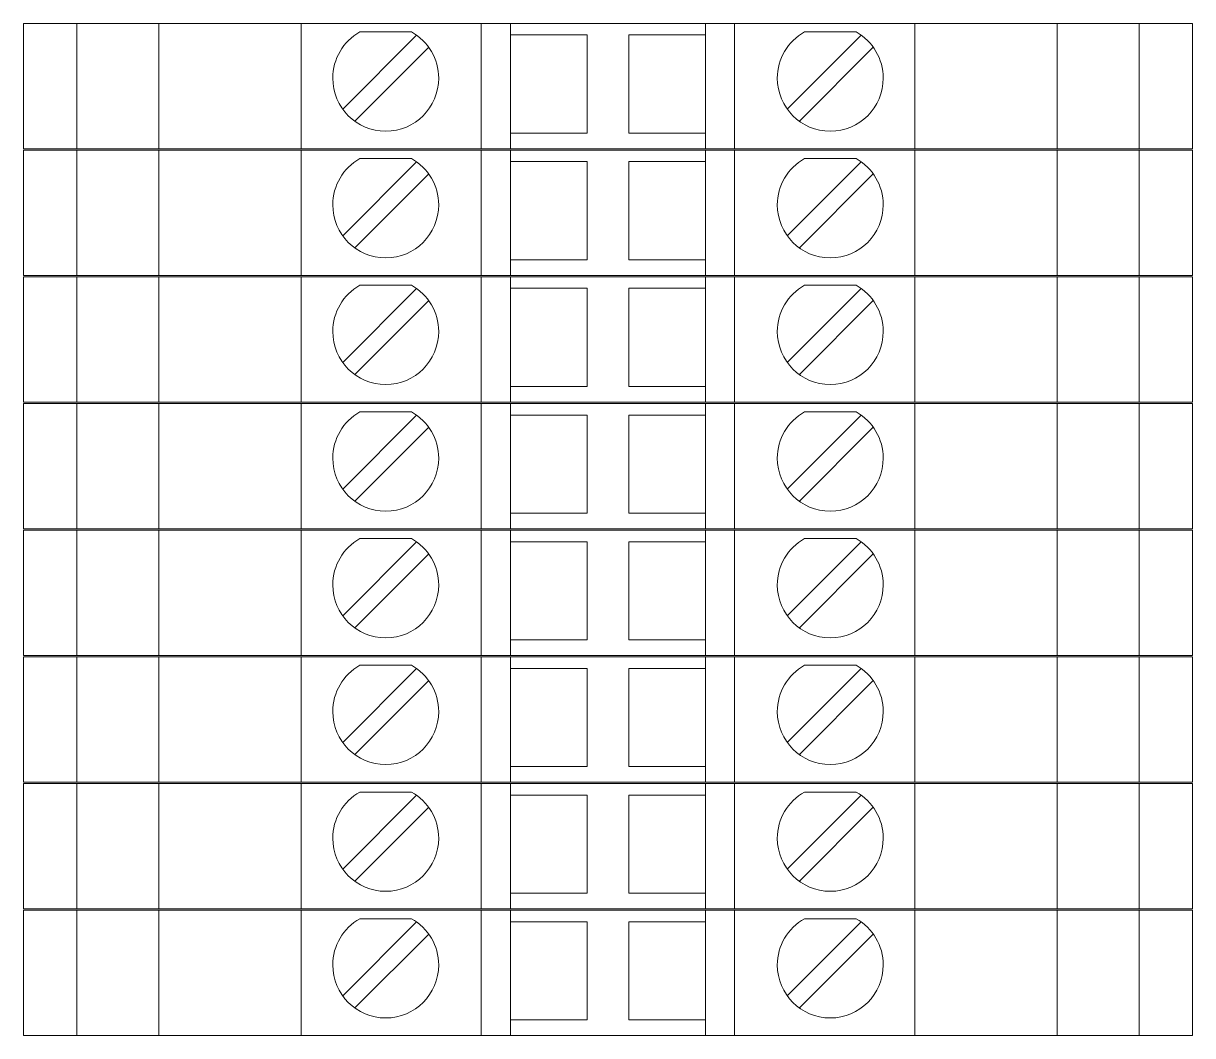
# Model space of a CAD drawing. Header units: millimetres. Extents: x 4962 to 7449, y 754 to 2938.
# Drawn here: x 5322.79 to 5370.79, y 1651.69 to 1693.24 of the extents above; entities that cross this region are included whole.
import ezdxf

# ---------------------------------------------------------------- set-up
doc = ezdxf.new("R2010")
doc.units = ezdxf.units.MM
doc.layers.add('000-PI-ORMAR', color=2, linetype='Continuous')

msp = doc.modelspace()

# ---------------------------------------------------------------- linework, layer by layer
at = {"layer": '000-PI-ORMAR', "color": 0, "linetype": 'ByBlock', "lineweight": 0}
for p, q in [((5322.792, 1693.243), (5322.792, 1693.243)), ((5324.992, 1693.243), (5322.792, 1693.243)), ((5322.792, 1693.243), (5322.792, 1688.093)), ((5324.992, 1693.243), (5324.992, 1693.243)), ((5324.992, 1693.243), (5326.584, 1693.243)), ((5324.992, 1693.243), (5324.992, 1688.093)), ((5326.584, 1693.243), (5328.726, 1693.243)), ((5327.042, 1693.243), (5327.042, 1693.243)), ((5328.353, 1693.243), (5328.353, 1688.093)), ((5329.11, 1693.243), (5328.726, 1693.243)), ((5331.618, 1693.243), (5329.11, 1693.243)), ((5329.292, 1693.243), (5329.292, 1693.243)), ((5330.792, 1693.243), (5330.792, 1693.243)), ((5331.618, 1693.243), (5334.192, 1693.243)), ((5331.942, 1693.243), (5331.942, 1693.243)), ((5334.192, 1693.243), (5341.592, 1693.243)), ((5334.192, 1693.243), (5334.192, 1688.093)), ((5336.992, 1693.243), (5336.992, 1693.243)), ((5341.592, 1693.243), (5342.792, 1693.243)), ((5341.592, 1693.243), (5341.592, 1688.093)), ((5342.792, 1693.243), (5342.792, 1693.243)), ((5342.792, 1693.243), (5350.792, 1693.243)), ((5342.792, 1693.243), (5342.792, 1688.093)), ((5350.792, 1693.243), (5350.792, 1693.243)), ((5350.792, 1693.243), (5351.992, 1693.243)), ((5350.792, 1693.243), (5350.792, 1688.093)), ((5351.992, 1693.243), (5359.392, 1693.243)), ((5351.992, 1693.243), (5351.992, 1688.093)), ((5359.392, 1693.243), (5361.966, 1693.243)), ((5359.392, 1693.243), (5359.392, 1688.093)), ((5364.474, 1693.243), (5361.966, 1693.243)), ((5362.792, 1693.243), (5362.792, 1693.243)), ((5363.092, 1693.243), (5363.092, 1693.243)), ((5363.992, 1693.243), (5363.992, 1693.243)), ((5364.858, 1693.243), (5364.474, 1693.243)), ((5364.858, 1693.243), (5367, 1693.243)), ((5365.231, 1693.243), (5365.231, 1688.093)), ((5366.542, 1693.243), (5366.542, 1693.243)), ((5367, 1693.243), (5368.592, 1693.243)), ((5368.592, 1693.243), (5368.592, 1693.243)), ((5368.592, 1693.243), (5369.792, 1693.243)), ((5368.592, 1693.243), (5368.592, 1688.093)), ((5369.292, 1693.243), (5369.292, 1693.243)), ((5369.792, 1693.243), (5369.792, 1693.243)), ((5369.792, 1693.243), (5370.109, 1693.243)), ((5370.792, 1693.243), (5370.109, 1693.243)), ((5370.792, 1693.243), (5370.792, 1693.243)), ((5370.792, 1693.243), (5370.792, 1688.093)), ((5338.937, 1692.759), (5335.902, 1689.723)), ((5336.608, 1692.893), (5336.608, 1692.893)), ((5338.726, 1692.893), (5336.608, 1692.893)), ((5338.726, 1692.893), (5338.726, 1692.893)), ((5338.937, 1692.759), (5338.937, 1692.759)), ((5342.792, 1692.768), (5345.942, 1692.768)), ((5342.792, 1692.768), (5342.792, 1692.768)), ((5345.942, 1692.768), (5345.942, 1688.743)), ((5345.942, 1692.768), (5345.942, 1692.768)), ((5347.642, 1688.743), (5347.642, 1692.768)), ((5347.642, 1692.768), (5350.792, 1692.768)), ((5347.642, 1692.768), (5347.642, 1692.768)), ((5350.792, 1692.768), (5350.792, 1692.768)), ((5357.187, 1692.759), (5354.152, 1689.723)), ((5354.858, 1692.893), (5354.858, 1692.893)), ((5356.976, 1692.893), (5354.858, 1692.893)), ((5356.976, 1692.893), (5356.976, 1692.893)), ((5357.187, 1692.759), (5357.187, 1692.759)), ((5336.397, 1689.228), (5339.432, 1692.264)), ((5339.432, 1692.264), (5339.432, 1692.264)), ((5341.592, 1692.293), (5341.592, 1689.693)), ((5341.592, 1692.293), (5341.592, 1692.293)), ((5351.992, 1692.293), (5351.992, 1689.693)), ((5351.992, 1692.293), (5351.992, 1692.293)), ((5354.647, 1689.228), (5357.682, 1692.264)), ((5357.682, 1692.264), (5357.682, 1692.264)), ((5335.902, 1689.723), (5335.902, 1689.723)), ((5341.592, 1689.693), (5341.592, 1689.693)), ((5351.992, 1689.693), (5351.992, 1689.693)), ((5354.152, 1689.723), (5354.152, 1689.723)), ((5336.397, 1689.228), (5336.397, 1689.228)), ((5354.647, 1689.228), (5354.647, 1689.228)), ((5345.942, 1688.743), (5342.792, 1688.743)), ((5342.792, 1688.743), (5342.792, 1688.743)), ((5345.942, 1688.743), (5345.942, 1688.743)), ((5350.792, 1688.743), (5347.642, 1688.743)), ((5347.642, 1688.743), (5347.642, 1688.743)), ((5350.792, 1688.743), (5350.792, 1688.743)), ((5324.992, 1688.093), (5322.792, 1688.093)), ((5322.792, 1688.093), (5322.792, 1688.093)), ((5322.792, 1688.043), (5322.792, 1688.043)), ((5324.992, 1688.043), (5322.792, 1688.043)), ((5322.792, 1688.043), (5322.792, 1682.893)), ((5324.992, 1688.093), (5326.584, 1688.093)), ((5324.992, 1688.093), (5324.992, 1688.093)), ((5324.992, 1688.043), (5324.992, 1688.043)), ((5324.992, 1688.043), (5326.584, 1688.043)), ((5324.992, 1688.043), (5324.992, 1682.893)), ((5326.584, 1688.093), (5328.726, 1688.093)), ((5326.584, 1688.043), (5328.726, 1688.043)), ((5327.042, 1688.093), (5327.042, 1688.093)), ((5327.042, 1688.043), (5327.042, 1688.043)), ((5328.353, 1688.043), (5328.353, 1682.893)), ((5328.726, 1688.093), (5329.11, 1688.093)), ((5329.11, 1688.043), (5328.726, 1688.043)), ((5329.11, 1688.093), (5331.618, 1688.093)), ((5331.618, 1688.043), (5329.11, 1688.043)), ((5329.292, 1688.093), (5329.292, 1688.093)), ((5329.292, 1688.043), (5329.292, 1688.043)), ((5330.792, 1688.043), (5330.792, 1688.043)), ((5331.618, 1688.093), (5334.192, 1688.093)), ((5331.618, 1688.043), (5334.192, 1688.043)), ((5331.942, 1688.093), (5331.942, 1688.093)), ((5331.942, 1688.043), (5331.942, 1688.043)), ((5334.192, 1688.093), (5341.592, 1688.093)), ((5334.192, 1688.043), (5341.592, 1688.043)), ((5334.192, 1688.043), (5334.192, 1682.893)), ((5336.608, 1687.693), (5336.608, 1687.693)), ((5338.726, 1687.693), (5336.608, 1687.693)), ((5336.992, 1688.093), (5336.992, 1688.093)), ((5336.992, 1688.043), (5336.992, 1688.043)), ((5338.726, 1687.693), (5338.726, 1687.693)), ((5341.592, 1688.093), (5342.792, 1688.093)), ((5341.592, 1688.043), (5342.792, 1688.043)), ((5341.592, 1688.043), (5341.592, 1682.893)), ((5342.792, 1688.093), (5350.792, 1688.093)), ((5342.792, 1688.093), (5342.792, 1688.093)), ((5342.792, 1688.043), (5342.792, 1688.043)), ((5342.792, 1688.043), (5350.792, 1688.043)), ((5342.792, 1688.043), (5342.792, 1682.893)), ((5350.792, 1688.093), (5351.992, 1688.093)), ((5350.792, 1688.093), (5350.792, 1688.093)), ((5350.792, 1688.043), (5350.792, 1688.043)), ((5350.792, 1688.043), (5351.992, 1688.043)), ((5350.792, 1688.043), (5350.792, 1682.893)), ((5351.992, 1688.093), (5359.392, 1688.093)), ((5351.992, 1688.043), (5359.392, 1688.043)), ((5351.992, 1688.043), (5351.992, 1682.893)), ((5354.858, 1687.693), (5354.858, 1687.693)), ((5356.976, 1687.693), (5354.858, 1687.693)), ((5356.976, 1687.693), (5356.976, 1687.693)), ((5359.392, 1688.093), (5361.966, 1688.093)), ((5359.392, 1688.043), (5361.966, 1688.043)), ((5359.392, 1688.043), (5359.392, 1682.893)), ((5361.966, 1688.093), (5364.474, 1688.093)), ((5364.474, 1688.043), (5361.966, 1688.043)), ((5362.792, 1688.043), (5362.792, 1688.043)), ((5363.092, 1688.093), (5363.092, 1688.093)), ((5363.092, 1688.043), (5363.092, 1688.043)), ((5363.992, 1688.093), (5363.992, 1688.093)), ((5363.992, 1688.043), (5363.992, 1688.043)), ((5364.474, 1688.093), (5364.858, 1688.093)), ((5364.858, 1688.043), (5364.474, 1688.043)), ((5364.858, 1688.093), (5367, 1688.093)), ((5364.858, 1688.043), (5367, 1688.043)), ((5365.231, 1688.043), (5365.231, 1682.893)), ((5366.542, 1688.093), (5366.542, 1688.093)), ((5366.542, 1688.043), (5366.542, 1688.043)), ((5367, 1688.093), (5368.592, 1688.093)), ((5367, 1688.043), (5368.592, 1688.043)), ((5368.592, 1688.093), (5369.792, 1688.093)), ((5368.592, 1688.093), (5368.592, 1688.093)), ((5368.592, 1688.043), (5368.592, 1688.043)), ((5368.592, 1688.043), (5369.792, 1688.043)), ((5368.592, 1688.043), (5368.592, 1682.893)), ((5369.292, 1688.043), (5369.292, 1688.043)), ((5369.792, 1688.093), (5370.109, 1688.093)), ((5369.792, 1688.093), (5369.792, 1688.093)), ((5369.792, 1688.043), (5369.792, 1688.043)), ((5369.792, 1688.043), (5370.109, 1688.043)), ((5370.792, 1688.093), (5370.109, 1688.093)), ((5370.792, 1688.043), (5370.109, 1688.043)), ((5370.792, 1688.093), (5370.792, 1688.093)), ((5370.792, 1688.043), (5370.792, 1688.043)), ((5370.792, 1688.043), (5370.792, 1682.893)), ((5338.937, 1687.559), (5335.902, 1684.523)), ((5338.937, 1687.559), (5338.937, 1687.559)), ((5342.792, 1687.568), (5345.942, 1687.568)), ((5342.792, 1687.568), (5342.792, 1687.568)), ((5345.942, 1687.568), (5345.942, 1683.543)), ((5345.942, 1687.568), (5345.942, 1687.568)), ((5347.642, 1683.543), (5347.642, 1687.568)), ((5347.642, 1687.568), (5350.792, 1687.568)), ((5347.642, 1687.568), (5347.642, 1687.568)), ((5350.792, 1687.568), (5350.792, 1687.568)), ((5357.187, 1687.559), (5354.152, 1684.523)), ((5357.187, 1687.559), (5357.187, 1687.559)), ((5336.397, 1684.028), (5339.432, 1687.064)), ((5339.432, 1687.064), (5339.432, 1687.064)), ((5341.592, 1687.093), (5341.592, 1684.493)), ((5341.592, 1687.093), (5341.592, 1687.093)), ((5351.992, 1687.093), (5351.992, 1684.493)), ((5351.992, 1687.093), (5351.992, 1687.093)), ((5354.647, 1684.028), (5357.682, 1687.064)), ((5357.682, 1687.064), (5357.682, 1687.064)), ((5335.902, 1684.523), (5335.902, 1684.523)), ((5341.592, 1684.493), (5341.592, 1684.493)), ((5351.992, 1684.493), (5351.992, 1684.493)), ((5354.152, 1684.523), (5354.152, 1684.523)), ((5336.397, 1684.028), (5336.397, 1684.028)), ((5354.647, 1684.028), (5354.647, 1684.028)), ((5345.942, 1683.543), (5342.792, 1683.543)), ((5342.792, 1683.543), (5342.792, 1683.543)), ((5345.942, 1683.543), (5345.942, 1683.543)), ((5350.792, 1683.543), (5347.642, 1683.543)), ((5347.642, 1683.543), (5347.642, 1683.543)), ((5350.792, 1683.543), (5350.792, 1683.543)), ((5324.992, 1682.893), (5322.792, 1682.893)), ((5322.792, 1682.893), (5322.792, 1682.893)), ((5324.992, 1682.893), (5326.584, 1682.893)), ((5324.992, 1682.893), (5324.992, 1682.893)), ((5326.584, 1682.893), (5328.726, 1682.893)), ((5327.042, 1682.893), (5327.042, 1682.893)), ((5328.726, 1682.893), (5329.11, 1682.893)), ((5329.11, 1682.893), (5331.618, 1682.893)), ((5329.292, 1682.893), (5329.292, 1682.893)), ((5331.618, 1682.893), (5334.192, 1682.893)), ((5331.942, 1682.893), (5331.942, 1682.893)), ((5334.192, 1682.893), (5341.592, 1682.893)), ((5336.992, 1682.893), (5336.992, 1682.893)), ((5341.592, 1682.893), (5342.792, 1682.893)), ((5342.792, 1682.893), (5350.792, 1682.893)), ((5342.792, 1682.893), (5342.792, 1682.893)), ((5350.792, 1682.893), (5351.992, 1682.893)), ((5350.792, 1682.893), (5350.792, 1682.893)), ((5351.992, 1682.893), (5359.392, 1682.893)), ((5359.392, 1682.893), (5361.966, 1682.893)), ((5361.966, 1682.893), (5364.474, 1682.893)), ((5363.092, 1682.893), (5363.092, 1682.893)), ((5363.992, 1682.893), (5363.992, 1682.893)), ((5364.474, 1682.893), (5364.858, 1682.893)), ((5364.858, 1682.893), (5367, 1682.893)), ((5366.542, 1682.893), (5366.542, 1682.893)), ((5367, 1682.893), (5368.592, 1682.893)), ((5368.592, 1682.893), (5369.792, 1682.893)), ((5368.592, 1682.893), (5368.592, 1682.893)), ((5369.792, 1682.893), (5370.109, 1682.893)), ((5369.792, 1682.893), (5369.792, 1682.893)), ((5370.792, 1682.893), (5370.109, 1682.893)), ((5370.792, 1682.893), (5370.792, 1682.893)), ((5322.792, 1682.843), (5322.792, 1682.843)), ((5324.992, 1682.843), (5322.792, 1682.843)), ((5322.792, 1682.843), (5322.792, 1677.693)), ((5324.992, 1682.843), (5324.992, 1682.843)), ((5324.992, 1682.843), (5326.584, 1682.843)), ((5324.992, 1682.843), (5324.992, 1677.693)), ((5326.584, 1682.843), (5328.726, 1682.843)), ((5327.042, 1682.843), (5327.042, 1682.843)), ((5328.353, 1682.843), (5328.353, 1677.693)), ((5329.11, 1682.843), (5328.726, 1682.843)), ((5331.618, 1682.843), (5329.11, 1682.843)), ((5329.292, 1682.843), (5329.292, 1682.843)), ((5330.792, 1682.843), (5330.792, 1682.843)), ((5331.618, 1682.843), (5334.192, 1682.843)), ((5331.942, 1682.843), (5331.942, 1682.843)), ((5334.192, 1682.843), (5341.592, 1682.843)), ((5334.192, 1682.843), (5334.192, 1677.693)), ((5336.608, 1682.493), (5336.608, 1682.493)), ((5338.726, 1682.493), (5336.608, 1682.493)), ((5336.992, 1682.843), (5336.992, 1682.843)), ((5338.726, 1682.493), (5338.726, 1682.493)), ((5341.592, 1682.843), (5342.792, 1682.843)), ((5341.592, 1682.843), (5341.592, 1677.693)), ((5342.792, 1682.843), (5342.792, 1682.843)), ((5342.792, 1682.843), (5350.792, 1682.843)), ((5342.792, 1682.843), (5342.792, 1677.693)), ((5350.792, 1682.843), (5350.792, 1682.843)), ((5350.792, 1682.843), (5351.992, 1682.843)), ((5350.792, 1682.843), (5350.792, 1677.693)), ((5351.992, 1682.843), (5359.392, 1682.843)), ((5351.992, 1682.843), (5351.992, 1677.693)), ((5354.858, 1682.493), (5354.858, 1682.493)), ((5356.976, 1682.493), (5354.858, 1682.493)), ((5356.976, 1682.493), (5356.976, 1682.493)), ((5359.392, 1682.843), (5361.966, 1682.843)), ((5359.392, 1682.843), (5359.392, 1677.693)), ((5364.474, 1682.843), (5361.966, 1682.843)), ((5362.792, 1682.843), (5362.792, 1682.843)), ((5363.092, 1682.843), (5363.092, 1682.843)), ((5363.992, 1682.843), (5363.992, 1682.843)), ((5364.858, 1682.843), (5364.474, 1682.843)), ((5364.858, 1682.843), (5367, 1682.843)), ((5365.231, 1682.843), (5365.231, 1677.693)), ((5366.542, 1682.843), (5366.542, 1682.843)), ((5367, 1682.843), (5368.592, 1682.843)), ((5368.592, 1682.843), (5368.592, 1682.843)), ((5368.592, 1682.843), (5369.792, 1682.843)), ((5368.592, 1682.843), (5368.592, 1677.693)), ((5369.292, 1682.843), (5369.292, 1682.843)), ((5369.792, 1682.843), (5369.792, 1682.843)), ((5369.792, 1682.843), (5370.109, 1682.843)), ((5370.792, 1682.843), (5370.109, 1682.843)), ((5370.792, 1682.843), (5370.792, 1682.843)), ((5370.792, 1682.843), (5370.792, 1677.693)), ((5338.937, 1682.359), (5335.902, 1679.323)), ((5338.937, 1682.359), (5338.937, 1682.359)), ((5342.792, 1682.368), (5345.942, 1682.368)), ((5342.792, 1682.368), (5342.792, 1682.368)), ((5345.942, 1682.368), (5345.942, 1678.343)), ((5345.942, 1682.368), (5345.942, 1682.368)), ((5347.642, 1678.343), (5347.642, 1682.368)), ((5347.642, 1682.368), (5350.792, 1682.368)), ((5347.642, 1682.368), (5347.642, 1682.368)), ((5350.792, 1682.368), (5350.792, 1682.368)), ((5357.187, 1682.359), (5354.152, 1679.323)), ((5357.187, 1682.359), (5357.187, 1682.359)), ((5336.397, 1678.828), (5339.432, 1681.864)), ((5339.432, 1681.864), (5339.432, 1681.864)), ((5341.592, 1681.893), (5341.592, 1679.293)), ((5341.592, 1681.893), (5341.592, 1681.893)), ((5351.992, 1681.893), (5351.992, 1679.293)), ((5351.992, 1681.893), (5351.992, 1681.893)), ((5354.647, 1678.828), (5357.682, 1681.864)), ((5357.682, 1681.864), (5357.682, 1681.864)), ((5335.902, 1679.323), (5335.902, 1679.323)), ((5341.592, 1679.293), (5341.592, 1679.293)), ((5351.992, 1679.293), (5351.992, 1679.293)), ((5354.152, 1679.323), (5354.152, 1679.323)), ((5336.397, 1678.828), (5336.397, 1678.828)), ((5354.647, 1678.828), (5354.647, 1678.828)), ((5345.942, 1678.343), (5342.792, 1678.343)), ((5342.792, 1678.343), (5342.792, 1678.343)), ((5345.942, 1678.343), (5345.942, 1678.343)), ((5350.792, 1678.343), (5347.642, 1678.343)), ((5347.642, 1678.343), (5347.642, 1678.343)), ((5350.792, 1678.343), (5350.792, 1678.343)), ((5324.992, 1677.693), (5322.792, 1677.693)), ((5322.792, 1677.693), (5322.792, 1677.693)), ((5322.792, 1677.643), (5322.792, 1677.643)), ((5324.992, 1677.643), (5322.792, 1677.643)), ((5322.792, 1677.643), (5322.792, 1672.493)), ((5324.992, 1677.693), (5326.584, 1677.693)), ((5324.992, 1677.693), (5324.992, 1677.693)), ((5324.992, 1677.643), (5324.992, 1677.643)), ((5324.992, 1677.643), (5326.584, 1677.643)), ((5324.992, 1677.643), (5324.992, 1672.493)), ((5326.584, 1677.693), (5328.726, 1677.693)), ((5326.584, 1677.643), (5328.726, 1677.643)), ((5327.042, 1677.693), (5327.042, 1677.693)), ((5327.042, 1677.643), (5327.042, 1677.643)), ((5328.353, 1677.643), (5328.353, 1672.493)), ((5328.726, 1677.693), (5329.11, 1677.693)), ((5329.11, 1677.643), (5328.726, 1677.643)), ((5329.11, 1677.693), (5331.618, 1677.693)), ((5331.618, 1677.643), (5329.11, 1677.643)), ((5329.292, 1677.693), (5329.292, 1677.693)), ((5329.292, 1677.643), (5329.292, 1677.643)), ((5330.792, 1677.643), (5330.792, 1677.643)), ((5331.618, 1677.693), (5334.192, 1677.693)), ((5331.618, 1677.643), (5334.192, 1677.643)), ((5331.942, 1677.693), (5331.942, 1677.693)), ((5331.942, 1677.643), (5331.942, 1677.643)), ((5334.192, 1677.693), (5341.592, 1677.693)), ((5334.192, 1677.643), (5341.592, 1677.643)), ((5334.192, 1677.643), (5334.192, 1672.493)), ((5336.992, 1677.693), (5336.992, 1677.693)), ((5336.992, 1677.643), (5336.992, 1677.643)), ((5341.592, 1677.693), (5342.792, 1677.693)), ((5341.592, 1677.643), (5342.792, 1677.643)), ((5341.592, 1677.643), (5341.592, 1672.493)), ((5342.792, 1677.693), (5350.792, 1677.693)), ((5342.792, 1677.693), (5342.792, 1677.693)), ((5342.792, 1677.643), (5342.792, 1677.643)), ((5342.792, 1677.643), (5350.792, 1677.643)), ((5342.792, 1677.643), (5342.792, 1672.493)), ((5350.792, 1677.693), (5351.992, 1677.693)), ((5350.792, 1677.693), (5350.792, 1677.693)), ((5350.792, 1677.643), (5350.792, 1677.643)), ((5350.792, 1677.643), (5351.992, 1677.643)), ((5350.792, 1677.643), (5350.792, 1672.493)), ((5351.992, 1677.693), (5359.392, 1677.693)), ((5351.992, 1677.643), (5359.392, 1677.643)), ((5351.992, 1677.643), (5351.992, 1672.493)), ((5359.392, 1677.693), (5361.966, 1677.693)), ((5359.392, 1677.643), (5361.966, 1677.643)), ((5359.392, 1677.643), (5359.392, 1672.493)), ((5361.966, 1677.693), (5364.474, 1677.693)), ((5364.474, 1677.643), (5361.966, 1677.643)), ((5362.792, 1677.643), (5362.792, 1677.643)), ((5363.092, 1677.693), (5363.092, 1677.693)), ((5363.092, 1677.643), (5363.092, 1677.643)), ((5363.992, 1677.693), (5363.992, 1677.693)), ((5363.992, 1677.643), (5363.992, 1677.643)), ((5364.474, 1677.693), (5364.858, 1677.693)), ((5364.858, 1677.643), (5364.474, 1677.643)), ((5364.858, 1677.693), (5367, 1677.693)), ((5364.858, 1677.643), (5367, 1677.643)), ((5365.231, 1677.643), (5365.231, 1672.493)), ((5366.542, 1677.693), (5366.542, 1677.693)), ((5366.542, 1677.643), (5366.542, 1677.643)), ((5367, 1677.693), (5368.592, 1677.693)), ((5367, 1677.643), (5368.592, 1677.643)), ((5368.592, 1677.693), (5369.792, 1677.693)), ((5368.592, 1677.693), (5368.592, 1677.693)), ((5368.592, 1677.643), (5368.592, 1677.643)), ((5368.592, 1677.643), (5369.792, 1677.643)), ((5368.592, 1677.643), (5368.592, 1672.493)), ((5369.292, 1677.643), (5369.292, 1677.643)), ((5369.792, 1677.693), (5370.109, 1677.693)), ((5369.792, 1677.693), (5369.792, 1677.693)), ((5369.792, 1677.643), (5369.792, 1677.643)), ((5369.792, 1677.643), (5370.109, 1677.643)), ((5370.792, 1677.693), (5370.109, 1677.693)), ((5370.792, 1677.643), (5370.109, 1677.643)), ((5370.792, 1677.693), (5370.792, 1677.693)), ((5370.792, 1677.643), (5370.792, 1677.643)), ((5370.792, 1677.643), (5370.792, 1672.493)), ((5338.937, 1677.159), (5335.902, 1674.123)), ((5336.608, 1677.293), (5336.608, 1677.293)), ((5338.726, 1677.293), (5336.608, 1677.293)), ((5338.726, 1677.293), (5338.726, 1677.293)), ((5338.937, 1677.159), (5338.937, 1677.159)), ((5342.792, 1677.168), (5345.942, 1677.168)), ((5342.792, 1677.168), (5342.792, 1677.168)), ((5345.942, 1677.168), (5345.942, 1673.143)), ((5345.942, 1677.168), (5345.942, 1677.168)), ((5347.642, 1673.143), (5347.642, 1677.168)), ((5347.642, 1677.168), (5350.792, 1677.168)), ((5347.642, 1677.168), (5347.642, 1677.168)), ((5350.792, 1677.168), (5350.792, 1677.168)), ((5357.187, 1677.159), (5354.152, 1674.123)), ((5354.858, 1677.293), (5354.858, 1677.293)), ((5356.976, 1677.293), (5354.858, 1677.293)), ((5356.976, 1677.293), (5356.976, 1677.293)), ((5357.187, 1677.159), (5357.187, 1677.159)), ((5336.397, 1673.628), (5339.432, 1676.664)), ((5339.432, 1676.664), (5339.432, 1676.664)), ((5341.592, 1676.693), (5341.592, 1674.093)), ((5341.592, 1676.693), (5341.592, 1676.693)), ((5351.992, 1676.693), (5351.992, 1674.093)), ((5351.992, 1676.693), (5351.992, 1676.693)), ((5354.647, 1673.628), (5357.682, 1676.664)), ((5357.682, 1676.664), (5357.682, 1676.664)), ((5335.902, 1674.123), (5335.902, 1674.123)), ((5341.592, 1674.093), (5341.592, 1674.093)), ((5351.992, 1674.093), (5351.992, 1674.093)), ((5354.152, 1674.123), (5354.152, 1674.123)), ((5336.397, 1673.628), (5336.397, 1673.628)), ((5354.647, 1673.628), (5354.647, 1673.628)), ((5345.942, 1673.143), (5342.792, 1673.143)), ((5342.792, 1673.143), (5342.792, 1673.143)), ((5345.942, 1673.143), (5345.942, 1673.143)), ((5350.792, 1673.143), (5347.642, 1673.143)), ((5347.642, 1673.143), (5347.642, 1673.143)), ((5350.792, 1673.143), (5350.792, 1673.143)), ((5324.992, 1672.493), (5322.792, 1672.493)), ((5322.792, 1672.493), (5322.792, 1672.493)), ((5322.792, 1672.443), (5322.792, 1672.443)), ((5324.992, 1672.443), (5322.792, 1672.443)), ((5322.792, 1672.443), (5322.792, 1667.293)), ((5324.992, 1672.493), (5326.584, 1672.493)), ((5324.992, 1672.493), (5324.992, 1672.493)), ((5324.992, 1672.443), (5324.992, 1672.443)), ((5324.992, 1672.443), (5326.584, 1672.443)), ((5324.992, 1672.443), (5324.992, 1667.293)), ((5326.584, 1672.493), (5328.726, 1672.493)), ((5326.584, 1672.443), (5328.726, 1672.443)), ((5327.042, 1672.493), (5327.042, 1672.493)), ((5327.042, 1672.443), (5327.042, 1672.443)), ((5328.353, 1672.443), (5328.353, 1667.293)), ((5328.726, 1672.493), (5329.11, 1672.493)), ((5329.11, 1672.443), (5328.726, 1672.443)), ((5329.11, 1672.493), (5331.618, 1672.493)), ((5331.618, 1672.443), (5329.11, 1672.443)), ((5329.292, 1672.493), (5329.292, 1672.493)), ((5329.292, 1672.443), (5329.292, 1672.443)), ((5330.792, 1672.443), (5330.792, 1672.443)), ((5331.618, 1672.493), (5334.192, 1672.493)), ((5331.618, 1672.443), (5334.192, 1672.443)), ((5331.942, 1672.493), (5331.942, 1672.493)), ((5331.942, 1672.443), (5331.942, 1672.443)), ((5334.192, 1672.493), (5341.592, 1672.493)), ((5334.192, 1672.443), (5341.592, 1672.443)), ((5334.192, 1672.443), (5334.192, 1667.293)), ((5336.992, 1672.493), (5336.992, 1672.493)), ((5336.992, 1672.443), (5336.992, 1672.443)), ((5341.592, 1672.493), (5342.792, 1672.493)), ((5341.592, 1672.443), (5342.792, 1672.443)), ((5341.592, 1672.443), (5341.592, 1667.293)), ((5342.792, 1672.493), (5350.792, 1672.493)), ((5342.792, 1672.493), (5342.792, 1672.493)), ((5342.792, 1672.443), (5342.792, 1672.443)), ((5342.792, 1672.443), (5350.792, 1672.443)), ((5342.792, 1672.443), (5342.792, 1667.293)), ((5350.792, 1672.493), (5351.992, 1672.493)), ((5350.792, 1672.493), (5350.792, 1672.493)), ((5350.792, 1672.443), (5350.792, 1672.443)), ((5350.792, 1672.443), (5351.992, 1672.443)), ((5350.792, 1672.443), (5350.792, 1667.293)), ((5351.992, 1672.493), (5359.392, 1672.493)), ((5351.992, 1672.443), (5359.392, 1672.443)), ((5351.992, 1672.443), (5351.992, 1667.293)), ((5359.392, 1672.493), (5361.966, 1672.493)), ((5359.392, 1672.443), (5361.966, 1672.443)), ((5359.392, 1672.443), (5359.392, 1667.293)), ((5361.966, 1672.493), (5364.474, 1672.493)), ((5364.474, 1672.443), (5361.966, 1672.443)), ((5362.792, 1672.443), (5362.792, 1672.443)), ((5363.092, 1672.493), (5363.092, 1672.493)), ((5363.092, 1672.443), (5363.092, 1672.443)), ((5363.992, 1672.493), (5363.992, 1672.493)), ((5363.992, 1672.443), (5363.992, 1672.443)), ((5364.474, 1672.493), (5364.858, 1672.493)), ((5364.858, 1672.443), (5364.474, 1672.443)), ((5364.858, 1672.493), (5367, 1672.493)), ((5364.858, 1672.443), (5367, 1672.443)), ((5365.231, 1672.443), (5365.231, 1667.293)), ((5366.542, 1672.493), (5366.542, 1672.493)), ((5366.542, 1672.443), (5366.542, 1672.443)), ((5367, 1672.493), (5368.592, 1672.493)), ((5367, 1672.443), (5368.592, 1672.443)), ((5368.592, 1672.493), (5369.792, 1672.493)), ((5368.592, 1672.493), (5368.592, 1672.493)), ((5368.592, 1672.443), (5368.592, 1672.443)), ((5368.592, 1672.443), (5369.792, 1672.443)), ((5368.592, 1672.443), (5368.592, 1667.293)), ((5369.292, 1672.443), (5369.292, 1672.443)), ((5369.792, 1672.493), (5370.109, 1672.493)), ((5369.792, 1672.493), (5369.792, 1672.493)), ((5369.792, 1672.443), (5369.792, 1672.443)), ((5369.792, 1672.443), (5370.109, 1672.443)), ((5370.792, 1672.493), (5370.109, 1672.493)), ((5370.792, 1672.443), (5370.109, 1672.443)), ((5370.792, 1672.493), (5370.792, 1672.493)), ((5370.792, 1672.443), (5370.792, 1672.443)), ((5370.792, 1672.443), (5370.792, 1667.293)), ((5338.937, 1671.959), (5335.902, 1668.923)), ((5336.608, 1672.093), (5336.608, 1672.093)), ((5338.726, 1672.093), (5336.608, 1672.093)), ((5338.726, 1672.093), (5338.726, 1672.093)), ((5338.937, 1671.959), (5338.937, 1671.959)), ((5342.792, 1671.968), (5345.942, 1671.968)), ((5342.792, 1671.968), (5342.792, 1671.968)), ((5345.942, 1671.968), (5345.942, 1667.943)), ((5345.942, 1671.968), (5345.942, 1671.968)), ((5347.642, 1667.943), (5347.642, 1671.968)), ((5347.642, 1671.968), (5350.792, 1671.968)), ((5347.642, 1671.968), (5347.642, 1671.968)), ((5350.792, 1671.968), (5350.792, 1671.968)), ((5357.187, 1671.959), (5354.152, 1668.923)), ((5354.858, 1672.093), (5354.858, 1672.093)), ((5356.976, 1672.093), (5354.858, 1672.093)), ((5356.976, 1672.093), (5356.976, 1672.093)), ((5357.187, 1671.959), (5357.187, 1671.959)), ((5336.397, 1668.428), (5339.432, 1671.464)), ((5339.432, 1671.464), (5339.432, 1671.464)), ((5341.592, 1671.493), (5341.592, 1668.893)), ((5341.592, 1671.493), (5341.592, 1671.493)), ((5351.992, 1671.493), (5351.992, 1668.893)), ((5351.992, 1671.493), (5351.992, 1671.493)), ((5354.647, 1668.428), (5357.682, 1671.464)), ((5357.682, 1671.464), (5357.682, 1671.464)), ((5335.902, 1668.923), (5335.902, 1668.923)), ((5341.592, 1668.893), (5341.592, 1668.893)), ((5351.992, 1668.893), (5351.992, 1668.893)), ((5354.152, 1668.923), (5354.152, 1668.923)), ((5336.397, 1668.428), (5336.397, 1668.428)), ((5354.647, 1668.428), (5354.647, 1668.428)), ((5345.942, 1667.943), (5342.792, 1667.943)), ((5342.792, 1667.943), (5342.792, 1667.943)), ((5345.942, 1667.943), (5345.942, 1667.943)), ((5350.792, 1667.943), (5347.642, 1667.943)), ((5347.642, 1667.943), (5347.642, 1667.943)), ((5350.792, 1667.943), (5350.792, 1667.943)), ((5324.992, 1667.293), (5322.792, 1667.293)), ((5322.792, 1667.293), (5322.792, 1667.293)), ((5322.792, 1667.243), (5322.792, 1667.243)), ((5324.992, 1667.243), (5322.792, 1667.243)), ((5322.792, 1667.243), (5322.792, 1662.093)), ((5324.992, 1667.293), (5326.584, 1667.293)), ((5324.992, 1667.293), (5324.992, 1667.293)), ((5324.992, 1667.243), (5324.992, 1667.243)), ((5324.992, 1667.243), (5326.584, 1667.243)), ((5324.992, 1667.243), (5324.992, 1662.093)), ((5326.584, 1667.293), (5328.726, 1667.293)), ((5326.584, 1667.243), (5328.726, 1667.243)), ((5327.042, 1667.293), (5327.042, 1667.293)), ((5327.042, 1667.243), (5327.042, 1667.243)), ((5328.353, 1667.243), (5328.353, 1662.093)), ((5328.726, 1667.293), (5329.11, 1667.293)), ((5329.11, 1667.243), (5328.726, 1667.243)), ((5329.11, 1667.293), (5331.618, 1667.293)), ((5331.618, 1667.243), (5329.11, 1667.243)), ((5329.292, 1667.293), (5329.292, 1667.293)), ((5329.292, 1667.243), (5329.292, 1667.243)), ((5330.792, 1667.243), (5330.792, 1667.243)), ((5331.618, 1667.293), (5334.192, 1667.293)), ((5331.618, 1667.243), (5334.192, 1667.243)), ((5331.942, 1667.293), (5331.942, 1667.293)), ((5331.942, 1667.243), (5331.942, 1667.243)), ((5334.192, 1667.293), (5341.592, 1667.293)), ((5334.192, 1667.243), (5341.592, 1667.243)), ((5334.192, 1667.243), (5334.192, 1662.093)), ((5336.992, 1667.293), (5336.992, 1667.293)), ((5336.992, 1667.243), (5336.992, 1667.243)), ((5341.592, 1667.293), (5342.792, 1667.293)), ((5341.592, 1667.243), (5342.792, 1667.243)), ((5341.592, 1667.243), (5341.592, 1662.093)), ((5342.792, 1667.293), (5350.792, 1667.293)), ((5342.792, 1667.293), (5342.792, 1667.293)), ((5342.792, 1667.243), (5342.792, 1667.243)), ((5342.792, 1667.243), (5350.792, 1667.243)), ((5342.792, 1667.243), (5342.792, 1662.093)), ((5350.792, 1667.293), (5351.992, 1667.293)), ((5350.792, 1667.293), (5350.792, 1667.293)), ((5350.792, 1667.243), (5350.792, 1667.243)), ((5350.792, 1667.243), (5351.992, 1667.243)), ((5350.792, 1667.243), (5350.792, 1662.093)), ((5351.992, 1667.293), (5359.392, 1667.293)), ((5351.992, 1667.243), (5359.392, 1667.243)), ((5351.992, 1667.243), (5351.992, 1662.093)), ((5359.392, 1667.293), (5361.966, 1667.293)), ((5359.392, 1667.243), (5361.966, 1667.243)), ((5359.392, 1667.243), (5359.392, 1662.093)), ((5361.966, 1667.293), (5364.474, 1667.293)), ((5364.474, 1667.243), (5361.966, 1667.243)), ((5362.792, 1667.243), (5362.792, 1667.243)), ((5363.092, 1667.293), (5363.092, 1667.293)), ((5363.092, 1667.243), (5363.092, 1667.243)), ((5363.992, 1667.293), (5363.992, 1667.293)), ((5363.992, 1667.243), (5363.992, 1667.243)), ((5364.474, 1667.293), (5364.858, 1667.293)), ((5364.858, 1667.243), (5364.474, 1667.243)), ((5364.858, 1667.293), (5367, 1667.293)), ((5364.858, 1667.243), (5367, 1667.243)), ((5365.231, 1667.243), (5365.231, 1662.093)), ((5366.542, 1667.293), (5366.542, 1667.293)), ((5366.542, 1667.243), (5366.542, 1667.243)), ((5367, 1667.293), (5368.592, 1667.293)), ((5367, 1667.243), (5368.592, 1667.243)), ((5368.592, 1667.293), (5369.792, 1667.293)), ((5368.592, 1667.293), (5368.592, 1667.293)), ((5368.592, 1667.243), (5368.592, 1667.243)), ((5368.592, 1667.243), (5369.792, 1667.243)), ((5368.592, 1667.243), (5368.592, 1662.093)), ((5369.292, 1667.243), (5369.292, 1667.243)), ((5369.792, 1667.293), (5370.109, 1667.293)), ((5369.792, 1667.293), (5369.792, 1667.293)), ((5369.792, 1667.243), (5369.792, 1667.243)), ((5369.792, 1667.243), (5370.109, 1667.243)), ((5370.792, 1667.293), (5370.109, 1667.293)), ((5370.792, 1667.243), (5370.109, 1667.243)), ((5370.792, 1667.293), (5370.792, 1667.293)), ((5370.792, 1667.243), (5370.792, 1667.243)), ((5370.792, 1667.243), (5370.792, 1662.093)), ((5338.937, 1666.759), (5335.902, 1663.723)), ((5336.608, 1666.893), (5336.608, 1666.893)), ((5338.726, 1666.893), (5336.608, 1666.893)), ((5338.726, 1666.893), (5338.726, 1666.893)), ((5338.937, 1666.759), (5338.937, 1666.759)), ((5342.792, 1666.768), (5345.942, 1666.768)), ((5342.792, 1666.768), (5342.792, 1666.768)), ((5345.942, 1666.768), (5345.942, 1662.743)), ((5345.942, 1666.768), (5345.942, 1666.768)), ((5347.642, 1662.743), (5347.642, 1666.768)), ((5347.642, 1666.768), (5350.792, 1666.768)), ((5347.642, 1666.768), (5347.642, 1666.768)), ((5350.792, 1666.768), (5350.792, 1666.768)), ((5357.187, 1666.759), (5354.152, 1663.723)), ((5354.858, 1666.893), (5354.858, 1666.893)), ((5356.976, 1666.893), (5354.858, 1666.893)), ((5356.976, 1666.893), (5356.976, 1666.893)), ((5357.187, 1666.759), (5357.187, 1666.759)), ((5336.397, 1663.228), (5339.432, 1666.264)), ((5339.432, 1666.264), (5339.432, 1666.264)), ((5341.592, 1666.293), (5341.592, 1663.693)), ((5341.592, 1666.293), (5341.592, 1666.293)), ((5351.992, 1666.293), (5351.992, 1663.693)), ((5351.992, 1666.293), (5351.992, 1666.293)), ((5354.647, 1663.228), (5357.682, 1666.264)), ((5357.682, 1666.264), (5357.682, 1666.264)), ((5335.902, 1663.723), (5335.902, 1663.723)), ((5341.592, 1663.693), (5341.592, 1663.693)), ((5351.992, 1663.693), (5351.992, 1663.693)), ((5354.152, 1663.723), (5354.152, 1663.723)), ((5336.397, 1663.228), (5336.397, 1663.228)), ((5354.647, 1663.228), (5354.647, 1663.228)), ((5345.942, 1662.743), (5342.792, 1662.743)), ((5342.792, 1662.743), (5342.792, 1662.743)), ((5345.942, 1662.743), (5345.942, 1662.743)), ((5350.792, 1662.743), (5347.642, 1662.743)), ((5347.642, 1662.743), (5347.642, 1662.743)), ((5350.792, 1662.743), (5350.792, 1662.743)), ((5324.992, 1662.093), (5322.792, 1662.093)), ((5322.792, 1662.093), (5322.792, 1662.093)), ((5322.792, 1662.043), (5322.792, 1662.043)), ((5324.992, 1662.043), (5322.792, 1662.043)), ((5322.792, 1662.043), (5322.792, 1656.893)), ((5324.992, 1662.093), (5326.584, 1662.093)), ((5324.992, 1662.093), (5324.992, 1662.093)), ((5324.992, 1662.043), (5324.992, 1662.043)), ((5324.992, 1662.043), (5326.584, 1662.043)), ((5324.992, 1662.043), (5324.992, 1656.893)), ((5326.584, 1662.093), (5328.726, 1662.093)), ((5326.584, 1662.043), (5328.726, 1662.043)), ((5327.042, 1662.093), (5327.042, 1662.093)), ((5327.042, 1662.043), (5327.042, 1662.043)), ((5328.353, 1662.043), (5328.353, 1656.893)), ((5328.726, 1662.093), (5329.11, 1662.093)), ((5329.11, 1662.043), (5328.726, 1662.043)), ((5329.11, 1662.093), (5331.618, 1662.093)), ((5331.618, 1662.043), (5329.11, 1662.043)), ((5329.292, 1662.093), (5329.292, 1662.093)), ((5329.292, 1662.043), (5329.292, 1662.043)), ((5330.792, 1662.043), (5330.792, 1662.043)), ((5331.618, 1662.093), (5334.192, 1662.093)), ((5331.618, 1662.043), (5334.192, 1662.043)), ((5331.942, 1662.093), (5331.942, 1662.093)), ((5331.942, 1662.043), (5331.942, 1662.043)), ((5334.192, 1662.093), (5341.592, 1662.093)), ((5334.192, 1662.043), (5341.592, 1662.043)), ((5334.192, 1662.043), (5334.192, 1656.893)), ((5336.992, 1662.093), (5336.992, 1662.093)), ((5336.992, 1662.043), (5336.992, 1662.043)), ((5341.592, 1662.093), (5342.792, 1662.093)), ((5341.592, 1662.043), (5342.792, 1662.043)), ((5341.592, 1662.043), (5341.592, 1656.893)), ((5342.792, 1662.093), (5350.792, 1662.093)), ((5342.792, 1662.093), (5342.792, 1662.093)), ((5342.792, 1662.043), (5342.792, 1662.043)), ((5342.792, 1662.043), (5350.792, 1662.043)), ((5342.792, 1662.043), (5342.792, 1656.893)), ((5350.792, 1662.093), (5351.992, 1662.093)), ((5350.792, 1662.093), (5350.792, 1662.093)), ((5350.792, 1662.043), (5350.792, 1662.043)), ((5350.792, 1662.043), (5351.992, 1662.043)), ((5350.792, 1662.043), (5350.792, 1656.893)), ((5351.992, 1662.093), (5359.392, 1662.093)), ((5351.992, 1662.043), (5359.392, 1662.043)), ((5351.992, 1662.043), (5351.992, 1656.893)), ((5359.392, 1662.093), (5361.966, 1662.093)), ((5359.392, 1662.043), (5361.966, 1662.043)), ((5359.392, 1662.043), (5359.392, 1656.893)), ((5361.966, 1662.093), (5364.474, 1662.093)), ((5364.474, 1662.043), (5361.966, 1662.043)), ((5362.792, 1662.043), (5362.792, 1662.043)), ((5363.092, 1662.093), (5363.092, 1662.093)), ((5363.092, 1662.043), (5363.092, 1662.043)), ((5363.992, 1662.093), (5363.992, 1662.093)), ((5363.992, 1662.043), (5363.992, 1662.043)), ((5364.474, 1662.093), (5364.858, 1662.093)), ((5364.858, 1662.043), (5364.474, 1662.043)), ((5364.858, 1662.093), (5367, 1662.093)), ((5364.858, 1662.043), (5367, 1662.043)), ((5365.231, 1662.043), (5365.231, 1656.893)), ((5366.542, 1662.093), (5366.542, 1662.093)), ((5366.542, 1662.043), (5366.542, 1662.043)), ((5367, 1662.093), (5368.592, 1662.093)), ((5367, 1662.043), (5368.592, 1662.043)), ((5368.592, 1662.093), (5369.792, 1662.093)), ((5368.592, 1662.093), (5368.592, 1662.093)), ((5368.592, 1662.043), (5368.592, 1662.043)), ((5368.592, 1662.043), (5369.792, 1662.043)), ((5368.592, 1662.043), (5368.592, 1656.893)), ((5369.292, 1662.043), (5369.292, 1662.043)), ((5369.792, 1662.093), (5370.109, 1662.093)), ((5369.792, 1662.093), (5369.792, 1662.093)), ((5369.792, 1662.043), (5369.792, 1662.043)), ((5369.792, 1662.043), (5370.109, 1662.043)), ((5370.792, 1662.093), (5370.109, 1662.093)), ((5370.792, 1662.043), (5370.109, 1662.043)), ((5370.792, 1662.093), (5370.792, 1662.093)), ((5370.792, 1662.043), (5370.792, 1662.043)), ((5370.792, 1662.043), (5370.792, 1656.893)), ((5338.937, 1661.559), (5335.902, 1658.523)), ((5336.608, 1661.693), (5336.608, 1661.693)), ((5338.726, 1661.693), (5336.608, 1661.693)), ((5338.726, 1661.693), (5338.726, 1661.693)), ((5338.937, 1661.559), (5338.937, 1661.559)), ((5342.792, 1661.568), (5345.942, 1661.568)), ((5342.792, 1661.568), (5342.792, 1661.568)), ((5345.942, 1661.568), (5345.942, 1657.543)), ((5345.942, 1661.568), (5345.942, 1661.568)), ((5347.642, 1657.543), (5347.642, 1661.568)), ((5347.642, 1661.568), (5350.792, 1661.568)), ((5347.642, 1661.568), (5347.642, 1661.568)), ((5350.792, 1661.568), (5350.792, 1661.568)), ((5357.187, 1661.559), (5354.152, 1658.523)), ((5354.858, 1661.693), (5354.858, 1661.693)), ((5356.976, 1661.693), (5354.858, 1661.693)), ((5356.976, 1661.693), (5356.976, 1661.693)), ((5357.187, 1661.559), (5357.187, 1661.559)), ((5336.397, 1658.028), (5339.432, 1661.064)), ((5339.432, 1661.064), (5339.432, 1661.064)), ((5341.592, 1661.093), (5341.592, 1658.493)), ((5341.592, 1661.093), (5341.592, 1661.093)), ((5351.992, 1661.093), (5351.992, 1658.493)), ((5351.992, 1661.093), (5351.992, 1661.093)), ((5354.647, 1658.028), (5357.682, 1661.064)), ((5357.682, 1661.064), (5357.682, 1661.064)), ((5335.902, 1658.523), (5335.902, 1658.523)), ((5341.592, 1658.493), (5341.592, 1658.493)), ((5351.992, 1658.493), (5351.992, 1658.493)), ((5354.152, 1658.523), (5354.152, 1658.523)), ((5336.397, 1658.028), (5336.397, 1658.028)), ((5354.647, 1658.028), (5354.647, 1658.028)), ((5345.942, 1657.543), (5342.792, 1657.543)), ((5342.792, 1657.543), (5342.792, 1657.543)), ((5345.942, 1657.543), (5345.942, 1657.543)), ((5350.792, 1657.543), (5347.642, 1657.543)), ((5347.642, 1657.543), (5347.642, 1657.543)), ((5350.792, 1657.543), (5350.792, 1657.543)), ((5324.992, 1656.893), (5322.792, 1656.893)), ((5322.792, 1656.893), (5322.792, 1656.893)), ((5322.792, 1656.843), (5322.792, 1656.843)), ((5324.992, 1656.843), (5322.792, 1656.843)), ((5322.792, 1656.843), (5322.792, 1651.693)), ((5324.992, 1656.893), (5326.584, 1656.893)), ((5324.992, 1656.893), (5324.992, 1656.893)), ((5324.992, 1656.843), (5324.992, 1656.843)), ((5324.992, 1656.843), (5326.584, 1656.843)), ((5324.992, 1656.843), (5324.992, 1651.693)), ((5326.584, 1656.893), (5328.726, 1656.893)), ((5326.584, 1656.843), (5328.726, 1656.843)), ((5327.042, 1656.893), (5327.042, 1656.893)), ((5327.042, 1656.843), (5327.042, 1656.843)), ((5328.353, 1656.843), (5328.353, 1651.693)), ((5328.726, 1656.893), (5329.11, 1656.893)), ((5329.11, 1656.843), (5328.726, 1656.843)), ((5329.11, 1656.893), (5331.618, 1656.893)), ((5331.618, 1656.843), (5329.11, 1656.843)), ((5329.292, 1656.893), (5329.292, 1656.893)), ((5329.292, 1656.843), (5329.292, 1656.843)), ((5330.792, 1656.843), (5330.792, 1656.843)), ((5331.618, 1656.893), (5334.192, 1656.893)), ((5331.618, 1656.843), (5334.192, 1656.843)), ((5331.942, 1656.893), (5331.942, 1656.893)), ((5331.942, 1656.843), (5331.942, 1656.843)), ((5334.192, 1656.893), (5341.592, 1656.893)), ((5334.192, 1656.843), (5341.592, 1656.843)), ((5334.192, 1656.843), (5334.192, 1651.693)), ((5336.608, 1656.493), (5336.608, 1656.493)), ((5338.726, 1656.493), (5336.608, 1656.493)), ((5336.992, 1656.893), (5336.992, 1656.893)), ((5336.992, 1656.843), (5336.992, 1656.843)), ((5338.726, 1656.493), (5338.726, 1656.493)), ((5341.592, 1656.893), (5342.792, 1656.893)), ((5341.592, 1656.843), (5342.792, 1656.843)), ((5341.592, 1656.843), (5341.592, 1651.693)), ((5342.792, 1656.893), (5350.792, 1656.893)), ((5342.792, 1656.893), (5342.792, 1656.893)), ((5342.792, 1656.843), (5342.792, 1656.843)), ((5342.792, 1656.843), (5350.792, 1656.843)), ((5342.792, 1656.843), (5342.792, 1651.693)), ((5350.792, 1656.893), (5351.992, 1656.893)), ((5350.792, 1656.893), (5350.792, 1656.893)), ((5350.792, 1656.843), (5350.792, 1656.843)), ((5350.792, 1656.843), (5351.992, 1656.843)), ((5350.792, 1656.843), (5350.792, 1651.693)), ((5351.992, 1656.893), (5359.392, 1656.893)), ((5351.992, 1656.843), (5359.392, 1656.843)), ((5351.992, 1656.843), (5351.992, 1651.693)), ((5354.858, 1656.493), (5354.858, 1656.493)), ((5356.976, 1656.493), (5354.858, 1656.493)), ((5356.976, 1656.493), (5356.976, 1656.493)), ((5359.392, 1656.893), (5361.966, 1656.893)), ((5359.392, 1656.843), (5361.966, 1656.843)), ((5359.392, 1656.843), (5359.392, 1651.693)), ((5361.966, 1656.893), (5364.474, 1656.893)), ((5364.474, 1656.843), (5361.966, 1656.843)), ((5362.792, 1656.843), (5362.792, 1656.843)), ((5363.092, 1656.893), (5363.092, 1656.893)), ((5363.092, 1656.843), (5363.092, 1656.843)), ((5363.992, 1656.893), (5363.992, 1656.893)), ((5363.992, 1656.843), (5363.992, 1656.843)), ((5364.474, 1656.893), (5364.858, 1656.893)), ((5364.858, 1656.843), (5364.474, 1656.843)), ((5364.858, 1656.893), (5367, 1656.893)), ((5364.858, 1656.843), (5367, 1656.843)), ((5365.231, 1656.843), (5365.231, 1651.693)), ((5366.542, 1656.893), (5366.542, 1656.893)), ((5366.542, 1656.843), (5366.542, 1656.843)), ((5367, 1656.893), (5368.592, 1656.893)), ((5367, 1656.843), (5368.592, 1656.843)), ((5368.592, 1656.893), (5369.792, 1656.893)), ((5368.592, 1656.893), (5368.592, 1656.893)), ((5368.592, 1656.843), (5368.592, 1656.843)), ((5368.592, 1656.843), (5369.792, 1656.843)), ((5368.592, 1656.843), (5368.592, 1651.693)), ((5369.292, 1656.843), (5369.292, 1656.843)), ((5369.792, 1656.893), (5370.109, 1656.893)), ((5369.792, 1656.893), (5369.792, 1656.893)), ((5369.792, 1656.843), (5369.792, 1656.843)), ((5369.792, 1656.843), (5370.109, 1656.843)), ((5370.792, 1656.893), (5370.109, 1656.893)), ((5370.792, 1656.843), (5370.109, 1656.843)), ((5370.792, 1656.893), (5370.792, 1656.893)), ((5370.792, 1656.843), (5370.792, 1656.843)), ((5370.792, 1656.843), (5370.792, 1651.693)), ((5338.937, 1656.359), (5335.902, 1653.323)), ((5338.937, 1656.359), (5338.937, 1656.359)), ((5342.792, 1656.368), (5345.942, 1656.368)), ((5342.792, 1656.368), (5342.792, 1656.368)), ((5345.942, 1656.368), (5345.942, 1652.343)), ((5345.942, 1656.368), (5345.942, 1656.368)), ((5347.642, 1652.343), (5347.642, 1656.368)), ((5347.642, 1656.368), (5350.792, 1656.368)), ((5347.642, 1656.368), (5347.642, 1656.368)), ((5350.792, 1656.368), (5350.792, 1656.368)), ((5357.187, 1656.359), (5354.152, 1653.323)), ((5357.187, 1656.359), (5357.187, 1656.359)), ((5336.397, 1652.828), (5339.432, 1655.864)), ((5339.432, 1655.864), (5339.432, 1655.864)), ((5341.592, 1655.893), (5341.592, 1653.293)), ((5341.592, 1655.893), (5341.592, 1655.893)), ((5351.992, 1655.893), (5351.992, 1653.293)), ((5351.992, 1655.893), (5351.992, 1655.893)), ((5354.647, 1652.828), (5357.682, 1655.864)), ((5357.682, 1655.864), (5357.682, 1655.864)), ((5335.902, 1653.323), (5335.902, 1653.323)), ((5341.592, 1653.293), (5341.592, 1653.293)), ((5351.992, 1653.293), (5351.992, 1653.293)), ((5354.152, 1653.323), (5354.152, 1653.323)), ((5336.397, 1652.828), (5336.397, 1652.828)), ((5354.647, 1652.828), (5354.647, 1652.828)), ((5345.942, 1652.343), (5342.792, 1652.343)), ((5342.792, 1652.343), (5342.792, 1652.343)), ((5345.942, 1652.343), (5345.942, 1652.343)), ((5350.792, 1652.343), (5347.642, 1652.343)), ((5347.642, 1652.343), (5347.642, 1652.343)), ((5350.792, 1652.343), (5350.792, 1652.343)), ((5324.992, 1651.693), (5322.792, 1651.693)), ((5322.792, 1651.693), (5322.792, 1651.693)), ((5324.992, 1651.693), (5326.584, 1651.693)), ((5324.992, 1651.693), (5324.992, 1651.693)), ((5326.584, 1651.693), (5328.726, 1651.693)), ((5327.042, 1651.693), (5327.042, 1651.693)), ((5328.726, 1651.693), (5329.11, 1651.693)), ((5329.11, 1651.693), (5331.618, 1651.693)), ((5329.292, 1651.693), (5329.292, 1651.693)), ((5331.618, 1651.693), (5334.192, 1651.693)), ((5331.942, 1651.693), (5331.942, 1651.693)), ((5334.192, 1651.693), (5341.592, 1651.693)), ((5336.992, 1651.693), (5336.992, 1651.693)), ((5341.592, 1651.693), (5342.792, 1651.693)), ((5342.792, 1651.693), (5350.792, 1651.693)), ((5342.792, 1651.693), (5342.792, 1651.693)), ((5350.792, 1651.693), (5351.992, 1651.693)), ((5350.792, 1651.693), (5350.792, 1651.693)), ((5351.992, 1651.693), (5359.392, 1651.693)), ((5359.392, 1651.693), (5361.966, 1651.693)), ((5361.966, 1651.693), (5364.474, 1651.693)), ((5363.092, 1651.693), (5363.092, 1651.693)), ((5363.992, 1651.693), (5363.992, 1651.693)), ((5364.474, 1651.693), (5364.858, 1651.693)), ((5364.858, 1651.693), (5367, 1651.693)), ((5366.542, 1651.693), (5366.542, 1651.693)), ((5367, 1651.693), (5368.592, 1651.693)), ((5368.592, 1651.693), (5369.792, 1651.693)), ((5368.592, 1651.693), (5368.592, 1651.693)), ((5369.792, 1651.693), (5370.109, 1651.693)), ((5369.792, 1651.693), (5369.792, 1651.693)), ((5370.792, 1651.693), (5370.109, 1651.693)), ((5370.792, 1651.693), (5370.792, 1651.693))]:
    msp.add_line(p, q, dxfattribs=at)
for centre, start, end in [((5337.667, 1690.993), 119.1246, 180), ((5337.667, 1690.993), 0, 60.8754), ((5355.917, 1690.993), 119.1246, 180), ((5355.917, 1690.993), 0, 60.8754), ((5337.667, 1690.993), 180, 0), ((5355.917, 1690.993), 180, 0), ((5337.667, 1685.793), 119.1246, 180), ((5337.667, 1685.793), 0, 60.8754), ((5355.917, 1685.793), 119.1246, 180), ((5355.917, 1685.793), 0, 60.8754), ((5337.667, 1685.793), 180, 0), ((5355.917, 1685.793), 180, 0), ((5337.667, 1680.593), 119.1246, 180), ((5337.667, 1680.593), 0, 60.8754), ((5355.917, 1680.593), 119.1246, 180), ((5355.917, 1680.593), 0, 60.8754), ((5337.667, 1680.593), 180, 0), ((5355.917, 1680.593), 180, 0), ((5337.667, 1675.393), 119.1246, 180), ((5337.667, 1675.393), 0, 60.8754), ((5355.917, 1675.393), 119.1246, 180), ((5355.917, 1675.393), 0, 60.8754), ((5337.667, 1675.393), 180, 0), ((5355.917, 1675.393), 180, 0), ((5337.667, 1670.193), 119.1246, 180), ((5337.667, 1670.193), 0, 60.8754), ((5355.917, 1670.193), 119.1246, 180), ((5355.917, 1670.193), 0, 60.8754), ((5337.667, 1670.193), 180, 0), ((5355.917, 1670.193), 180, 0), ((5337.667, 1664.993), 119.1246, 180), ((5337.667, 1664.993), 0, 60.8754), ((5355.917, 1664.993), 119.1246, 180), ((5355.917, 1664.993), 0, 60.8754), ((5337.667, 1664.993), 180, 0), ((5355.917, 1664.993), 180, 0), ((5337.667, 1659.793), 119.1246, 180), ((5337.667, 1659.793), 0, 60.8754), ((5355.917, 1659.793), 119.1246, 180), ((5355.917, 1659.793), 0, 60.8754), ((5337.667, 1659.793), 180, 0), ((5355.917, 1659.793), 180, 0), ((5337.667, 1654.593), 119.1246, 180), ((5337.667, 1654.593), 0, 60.8754), ((5355.917, 1654.593), 119.1246, 180), ((5355.917, 1654.593), 0, 60.8754), ((5337.667, 1654.593), 180, 0), ((5355.917, 1654.593), 180, 0)]:
    msp.add_arc(centre, 2.175, start, end, dxfattribs=at)

doc.saveas('drawing.dxf')
